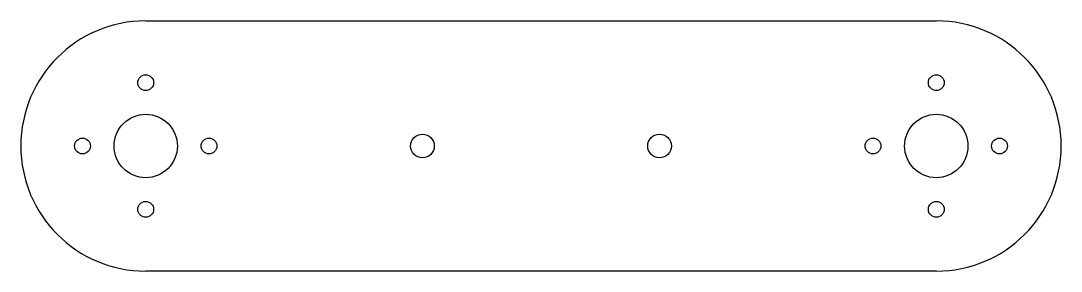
# Model space of a CAD drawing. Header units: millimetres. Extents: x -16 to 116, y -16 to 16.
import ezdxf

# ---------------------------------------------------------------- set-up
doc = ezdxf.new("R2010")
doc.units = ezdxf.units.MM

msp = doc.modelspace()

# ---------------------------------------------------------------- linework, layer by layer
at = {"layer": 'HORN_MOUNT_HOLES'}
for centre in [(0, 8), (100, 8), (-8, 0), (8, 0), (92, 0), (108, 0), (0, -8), (100, -8)]:
    msp.add_circle(centre, 1, dxfattribs=at)
at = {"layer": 'OUTER_CONTOUR'}
for p, q in [((0, 15.8), (100, 15.8)), ((100, -15.8), (0, -15.8))]:
    msp.add_line(p, q, dxfattribs=at)
for centre, start, end in [((0, 0), 90, 270), ((100, 0), 270, 90)]:
    msp.add_arc(centre, 15.8, start, end, dxfattribs=at)
at = {"layer": 'SERVO_HUB_HOLES'}
for centre in [(0, 0), (100, 0)]:
    msp.add_circle(centre, 4, dxfattribs=at)
at = {"layer": 'STANDOFF_HOLES'}
for centre in [(35, 0), (65, 0)]:
    msp.add_circle(centre, 1.5, dxfattribs=at)

doc.saveas('drawing.dxf')
